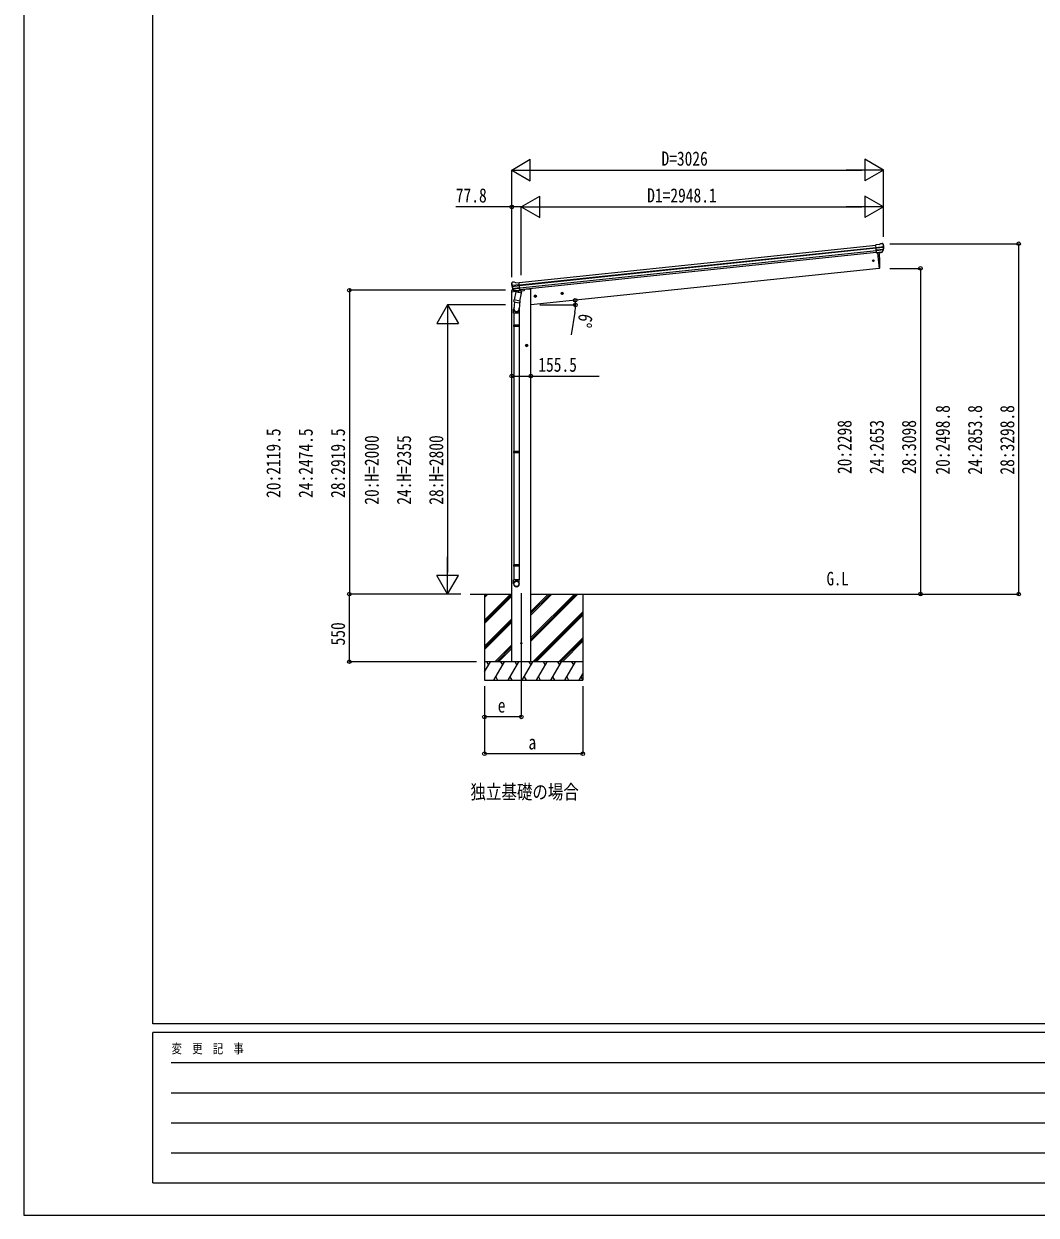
# Model space of a CAD drawing. Units: millimetres, scale not verified. Extents: x -14718 to 14718, y -10395 to 10395.
# Drawn here: x -14718 to -6476, y -10395 to -693 of the extents above; entities that cross this region are included whole.
import ezdxf
from ezdxf.enums import TextEntityAlignment as Align

# ---------------------------------------------------------------- set-up
doc = ezdxf.new("R2010")
doc.units = ezdxf.units.MM
doc.header["$LTSCALE"] = 40
for name, color, linetype in [('0-2_USER1', 3, 'Continuous'), ('0-3_YKK_12', 2, 'Continuous'), ('0-4_YKK_13', 4, 'Continuous'), ('0-5_YKK_A1', 4, 'Continuous'), ('0-6_YKK_D', 6, 'Continuous'), ('0-7_YKK_ZWAK', 7, 'Continuous')]:
    doc.layers.add(name, color=color, linetype=linetype)
doc.styles.add('ＭＳ ゴシック', font='')
doc.styles.get('ＭＳ ゴシック').set_extended_font_data('MS Gothic')

msp = doc.modelspace()

# ---------------------------------------------------------------- linework, layer by layer
at = {"layer": '0-3_YKK_12'}
msp.add_line((-10667.43, -5328.29), (-10667.43, -6087.5), dxfattribs=at)
at = {"layer": '0-4_YKK_13'}
for p, q in [((-7754.88, -2490.49), (-7781.4, -2493.27)), ((-7774.61, -2557.83), (-7781.4, -2493.27)), ((-7779.24, -2513.8), (-7719.5, -2507.52)), ((-7719.02, -2513.39), (-7778.62, -2519.66)), ((-7728.56, -2481.69), (-7728.56, -2481.69)), ((-7724.89, -2482.77), (-7724.9, -2482.77)), ((-7724.89, -2482.77), (-7720.57, -2486.27)), ((-7720.57, -2486.27), (-7719.71, -2486.97)), ((-7718.32, -2490.67), (-7718.63, -2488.82)), ((-7719.86, -2530.15), (-7776.89, -2536.14)), ((-7721.25, -2534.81), (-7776.42, -2540.61)), ((-7731.26, -2553.04), (-7774.64, -2557.6)), ((-7774.61, -2557.83), (-7764.67, -2556.78)), ((-7767.73, -2557.1), (-7754.34, -2684.49)), ((-7764.67, -2556.78), (-7764.4, -2556.85)), ((-7764.4, -2556.85), (-7739.06, -2554.18)), ((-7739.06, -2554.18), (-7738.81, -2554.06)), ((-7738.81, -2554.06), (-7731.12, -2553.26)), ((-7729.81, -2551.39), (-7720.36, -2533.09)), ((-7728.76, -2551.82), (-7718.63, -2533.56)), ((-7754.34, -2684.49), (-7752.29, -2684.21)), ((-10747.72, -2809.07), (-10747.8, -2807.2)), ((-10746.43, -2804.3), (-10747.13, -2805.16)), ((-10742.93, -2799.98), (-10746.43, -2804.3)), ((-10742.93, -2799.98), (-10742.93, -2799.98)), ((-10739.58, -2798.16), (-10739.57, -2798.16)), ((-10712, -2801.29), (-10685.48, -2798.51)), ((-10678.7, -2863.06), (-10685.48, -2798.51)), ((-10747.43, -2867.66), (-10748.33, -2874.49)), ((-10748.33, -2874.49), (-10714.6, -2870.95)), ((-10727.92, -2863.3), (-10744.77, -2865.07)), ((-10683.32, -2819.04), (-10743.06, -2825.31)), ((-10742.31, -2831.15), (-10682.71, -2824.89)), ((-10724.8, -2866.71), (-10738.5, -2850.96)), ((-10738.01, -2847.37), (-10680.98, -2841.37)), ((-10723.86, -2866.07), (-10736.91, -2850.14)), ((-10735.68, -2851.64), (-10680.51, -2845.84)), ((-10711.36, -2876), (-10724.72, -2941.65)), ((-10714.5, -2866.82), (-10722.19, -2867.63)), ((-10722.1, -2867.39), (-10678.72, -2862.83)), ((-10721.35, -2867.63), (-10719.78, -2867.47)), ((-10719.78, -2867.47), (-10682.24, -2863.52)), ((-10717.99, -2867.93), (-10718.14, -2868.66)), ((-10717.52, -2869.79), (-10692.77, -2879.54)), ((-10714.23, -2866.89), (-10714.5, -2866.82)), ((-10688.9, -2864.22), (-10714.23, -2866.89)), ((-10666.48, -2885.13), (-10711.36, -2876)), ((-10709.19, -2873.08), (-10709.85, -2876.31)), ((-10688.38, -2864.55), (-10691.3, -2878.9)), ((-10688.64, -2864.1), (-10688.9, -2864.22)), ((-10678.7, -2863.06), (-10688.64, -2864.1)), ((-10682.24, -2863.52), (-10680.68, -2863.36)), ((-10679.84, -2950.78), (-10666.48, -2885.13)), ((-10678.86, -2861.48), (-10677.94, -2861.66)), ((-10677.94, -2861.66), (-10666.74, -2878.59)), ((-10674.58, -2866.74), (-10645.31, -2863.66)), ((-10666.74, -2878.59), (-10668, -2884.82)), ((-10640.45, -2856.11), (-10640.88, -2859.34)), ((-10722.31, -2956.94), (-10727.87, -3012.66)), ((-10727.2, -2953.9), (-10724.71, -2941.65)), ((-10726.99, -2955.3), (-10726.99, -2955.3)), ((-10725.65, -2956.26), (-10684.69, -2964.59)), ((-10679.84, -2950.78), (-10724.72, -2941.65)), ((-10679.41, -2948.64), (-10686.06, -3016.39)), ((-10679.85, -2950.78), (-10682.39, -2963.25)), ((-10730.02, -3049.82), (-10730.02, -3015.47)), ((-10684.02, -3049.82), (-10730.02, -3049.82)), ((-10728.02, -3049.82), (-10728.02, -3146.57)), ((-10686.02, -3049.82), (-10686.02, -3146.57)), ((-10684.02, -3015.17), (-10684.02, -3049.82)), ((-10730.02, -3148.57), (-10729.02, -3146.57)), ((-10684.02, -3148.57), (-10730.02, -3148.57)), ((-10684.02, -3156.57), (-10730.02, -3156.57)), ((-10685.02, -3146.57), (-10729.02, -3146.57)), ((-10685.02, -3158.57), (-10729.02, -3158.57)), ((-10728.02, -3158.57), (-10728.02, -4175.25)), ((-10686.02, -3158.57), (-10686.02, -4175.25)), ((-10684.02, -3148.57), (-10685.02, -3146.57)), ((-10684.02, -3156.57), (-10685.02, -3158.57)), ((-10684.02, -3148.57), (-10684.02, -3156.57)), ((-10730.02, -4177.25), (-10729.02, -4175.25)), ((-10684.02, -4177.25), (-10730.02, -4177.25)), ((-10684.02, -4185.25), (-10730.02, -4185.25)), ((-10685.02, -4175.25), (-10729.02, -4175.25)), ((-10685.02, -4187.25), (-10729.02, -4187.25)), ((-10728.02, -4187.25), (-10728.02, -5097.94)), ((-10686.02, -4187.25), (-10686.02, -5097.94)), ((-10684.02, -4177.25), (-10685.02, -4175.25)), ((-10684.02, -4185.25), (-10685.02, -4187.25)), ((-10684.02, -4177.25), (-10684.02, -4185.25)), ((-10730.02, -5099.94), (-10729.02, -5097.94)), ((-10684.02, -5099.94), (-10730.02, -5099.94)), ((-10684.02, -5107.94), (-10730.02, -5107.94)), ((-10685.02, -5097.94), (-10729.02, -5097.94)), ((-10685.02, -5109.94), (-10729.02, -5109.94)), ((-10728.02, -5109.94), (-10728.02, -5219.94)), ((-10686.02, -5109.94), (-10686.02, -5219.94)), ((-10684.02, -5099.94), (-10685.02, -5097.94)), ((-10684.02, -5107.94), (-10685.02, -5109.94)), ((-10684.02, -5099.94), (-10684.02, -5107.94)), ((-10730.02, -5254.08), (-10730.02, -5219.94)), ((-10684.02, -5219.94), (-10730.02, -5219.94)), ((-10684.02, -5254.08), (-10684.02, -5219.94))]:
    msp.add_line(p, q, dxfattribs=at)
for points in [[(-7754.88, -2490.49), (-7743.28, -2483.52), (-7743.28, -2483.52)], [(-7742.05, -2483.11), (-7742.05, -2483.11), (-7728.56, -2481.69)], [(-10726.09, -2796.74), (-10726.09, -2796.74), (-10739.57, -2798.16)], [(-10712, -2801.29), (-10724.8, -2796.89), (-10724.8, -2796.89)], [(-10730.02, -3148.57), (-10730.02, -3156.57), (-10729.02, -3158.57)], [(-10730.02, -4177.25), (-10730.02, -4185.25), (-10729.02, -4187.25)], [(-10730.02, -5099.94), (-10730.02, -5107.94), (-10729.02, -5109.94)]]:
    msp.add_lwpolyline(points, dxfattribs=at)
for centre, radius in [((-7801.14, -2621.94), 6.5), ((-10667.43, -5737.5), 4.5)]:
    msp.add_circle(centre, radius, dxfattribs=at)
for centre, radius, start, end in [((-7741.73, -2486.09), 3, 96.02369, 120.97631), ((-7728.04, -2486.66), 5, 51.04426, 95.95574), ((-7911.88, -2512.32), 192.44, 1.4271, 6.57578), ((-7919.22, -2511.78), 200.2, 354.20009, 359.53883), ((-7674.23, -2505.41), 45.32, 182.67122, 185.64518), ((-7718.84, -2514.73), 1.35, 95.1605, 97.91927), ((-7716.23, -2513.17), 2.74, 179.02151, 184.43412), ((-7919.22, -2511.78), 202, 354.13916, 6), ((-8648.95, -2644.29), 900, 357.63919, 5.64987), ((-7731.37, -2550.36), 2.99, 285.2717, 331.00739), ((-7723.02, -2531.71), 3, 332.69111, 354.20009), ((-7721.26, -2532.1), 3, 331, 354.13916), ((-7752.71, -2681.23), 3, 278, 357.63919), ((-10546.83, -2787.95), 202, 186, 197.86084), ((-10553.89, -2790), 192.44, 185.42422, 190.5729), ((-10739.05, -2803.13), 5, 96.04426, 140.95574), ((-10725.78, -2799.72), 3, 71.02369, 95.97631), ((-10744.45, -2868.05), 3, 96, 172.5), ((-10787.78, -2832.66), 45.32, 6.35482, 9.32878), ((-10745.09, -2831.52), 2.74, 7.56588, 12.97849), ((-10742.22, -2832.5), 1.35, 94.08073, 96.8395), ((-10546.83, -2787.95), 200.2, 192.46117, 197.79991), ((-10736.23, -2848.99), 3, 197.86084, 221), ((-10734.59, -2848.24), 3, 197.79991, 219.30889), ((-10722.54, -2864.75), 2.99, 220.99261, 266.7283), ((-10721.4, -2867.14), 0.5, 240.73754, 276), ((-10718.48, -2867.83), 0.5, 348.5, 96), ((-10717.16, -2868.86), 1, 168.5, 248.5), ((-10692.3, -2878.63), 1.03, 242.53897, 344.46569), ((-10687.8, -2864.71), 0.604, 93.09842, 164.70595), ((-10680.73, -2862.86), 0.5, 276, 311.26246), ((-10645.84, -2858.69), 5, 276, 352.5), ((-10725.3, -2954.32), 1.95, 167.54017, 209.97766), ((-10725.25, -2954.3), 2, 209.90962, 258.5), ((-10684.29, -2962.63), 2, 258.5, 341.96843), ((-10700.02, -3015.47), 30, 177.45142, 180)]:
    msp.add_arc(centre, radius, start, end, dxfattribs=at)
for centre, major_axis, ratio, start_param, end_param in [((-7720.59, -2490.27), (-0.87, 5.91), 0.020485, 0.671432, 1.5691306), ((-7725.98, -2485.75), (5.88, -1.31), 0.24881, 0.460585, 0.4641038), ((-7721.6, -2489.3), (-2.34, 1.9), 0.995767, 3.9859716, 4.712389), ((-7916.91, -2533.73), (-20.92, 199.05), 0.994373, 4.7113789, 4.7277536), ((-7731.57, -2550.06), (-0.11, 3), 0.642905, 3.2459383, 4.203928), ((-7731.44, -2550.27), (1.66, -2.51), 0.997631, 5.8041905, 5.8929484), ((-7731.51, -2550.16), (3.53, -2.11), 0.650902, 5.2561448, 5.3289554), ((-7729.14, -2549.81), (1.08, 3.13), 0.040856, 2.1135035, 2.1416249), ((-10744.8, -2807.05), (1.9, 2.34), 0.995767, 1.5707963, 2.2972137), ((-10741.25, -2802.67), (-5.48, -2.51), 0.24881, 5.8190815, 5.8226003), ((-10745.59, -2808.21), (-0.38, 5.97), 0.020485, 4.7140547, 5.6117533), ((-10544.52, -2809.9), (-20.92, 199.05), 0.994373, 1.5554317, 1.5718064), ((-10724.84, -2864.67), (-1.71, 2.84), 0.040856, 4.1415604, 4.1696818), ((-10722.41, -2864.41), (-0.51, 2.96), 0.642905, 2.0792573, 3.037247), ((-10722.45, -2864.52), (-3.02, -2.79), 0.650902, 0.9542299, 1.0270405), ((-10722.5, -2864.64), (-1.1, -2.8), 0.997631, 0.3902369, 0.4789948), ((-10707.02, -3015.17), (23, 0), 0.996195, 2.621936, 6.6074797), ((-10707.02, -3015.17), (21, 0), 0.996195, 3.0215498, 6.2247991), ((-10707.02, -5252.34), (-23, 0), 0.996195, 3.1415927, 6.2831853), ((-10707.02, -5254.08), (-23, 0), 0.996195, 3.1415927, 6.2831853), ((-10707.02, -5254.08), (0, -23.43), 0.981806, 4.712389, 7.8539816)]:
    msp.add_ellipse(centre, major_axis=major_axis, ratio=ratio, start_param=start_param, end_param=end_param, dxfattribs=at)
msp.add_ellipse((-10707.02, -5254.08), major_axis=(21, 0), ratio=0.996195, dxfattribs=at)
at = {"layer": '0-5_YKK_A1'}
for p, q in [((-10685.27, -2800.5), (-7781.19, -2495.26)), ((-10683.29, -2819.39), (-7779.2, -2514.16)), ((-10682.86, -2823.57), (-7778.76, -2518.34)), ((-10680.76, -2843.43), (-7776.68, -2538.2)), ((-7774.92, -2554.93), (-10679, -2860.17)), ((-7767.73, -2557.1), (-7754.34, -2684.49)), ((-7754.34, -2684.49), (-10590.18, -2982.55)), ((-10745.18, -5887.5), (-10745.18, -2874.16)), ((-10543.53, -2910.28), (-10563.42, -2912.37)), ((-10554.26, -2903.86), (-10560.33, -2908.27)), ((-10560.33, -2908.27), (-10559.55, -2915.74)), ((-10552.43, -2921.27), (-10554.52, -2901.38)), ((-10547.4, -2906.91), (-10554.26, -2903.86)), ((-10324.74, -2887.28), (-10344.63, -2889.37)), ((-10335.47, -2880.86), (-10341.54, -2885.28)), ((-10341.54, -2885.28), (-10340.75, -2892.74)), ((-10340.75, -2892.74), (-10333.9, -2895.79)), ((-10333.64, -2898.27), (-10335.73, -2878.38)), ((-10328.61, -2883.92), (-10335.47, -2880.86)), ((-10559.55, -2915.74), (-10552.69, -2918.79)), ((-10613.69, -3312.05), (-10633.69, -3312.05)), ((-10623.69, -3304.55), (-10630.19, -3308.3)), ((-10630.19, -3308.3), (-10630.19, -3315.8)), ((-10630.19, -3315.8), (-10623.69, -3319.56)), ((-10623.69, -3322.05), (-10623.69, -3302.05)), ((-10617.19, -3308.3), (-10623.69, -3304.55)), ((-11083.62, -5337.5), (-10745.18, -5337.5)), ((-10967.43, -5337.5), (-10967.43, -6037.5)), ((-10967.43, -5548.73), (-10756.2, -5337.5)), ((-10967.43, -5364.88), (-10940.05, -5337.5)), ((-10967.43, -5350.74), (-10954.19, -5337.5)), ((-10967.43, -5562.87), (-10745.18, -5340.62)), ((-10967.43, -5577.01), (-10745.18, -5354.76)), ((-10589.68, -5337.5), (-7758.11, -5337.5)), ((-10589.68, -5719.76), (-10207.42, -5337.5)), ((-10589.68, -5691.48), (-10235.7, -5337.5)), ((-10589.68, -5705.62), (-10221.56, -5337.5)), ((-10589.68, -5507.63), (-10419.55, -5337.5)), ((-10589.68, -5493.49), (-10433.69, -5337.5)), ((-10589.68, -5479.35), (-10447.83, -5337.5)), ((-10167.43, -5337.5), (-10167.43, -6037.5)), ((-10573.57, -5887.5), (-10167.43, -5481.36)), ((-10559.43, -5887.5), (-10167.43, -5495.5)), ((-10545.29, -5887.5), (-10167.43, -5509.65)), ((-10967.43, -5760.86), (-10745.18, -5538.61)), ((-10967.43, -5775), (-10745.18, -5552.75)), ((-10967.43, -5789.14), (-10745.18, -5566.89)), ((-10361.44, -5887.5), (-10167.43, -5693.49)), ((-10347.3, -5887.5), (-10167.43, -5707.63)), ((-10333.15, -5887.5), (-10167.43, -5721.78)), ((-10881.94, -5887.5), (-10745.18, -5750.74)), ((-10867.8, -5887.5), (-10745.18, -5764.88)), ((-10853.65, -5887.5), (-10745.18, -5779.03)), ((-10167.43, -5887.5), (-10967.43, -5887.5)), ((-10967.43, -5971.33), (-10919.03, -5887.5)), ((-10934.03, -5913.48), (-10949.03, -5887.5)), ((-10890.16, -6037.5), (-10803.56, -5887.5)), ((-10818.56, -5913.48), (-10833.56, -5887.5)), ((-10774.69, -6037.5), (-10688.09, -5887.5)), ((-10703.09, -5913.48), (-10718.09, -5887.5)), ((-10659.22, -6037.5), (-10572.62, -5887.5)), ((-10587.62, -5913.48), (-10602.62, -5887.5)), ((-10543.75, -6037.5), (-10457.15, -5887.5)), ((-10472.15, -5913.48), (-10487.15, -5887.5)), ((-10428.28, -6037.5), (-10341.68, -5887.5)), ((-10371.68, -5887.5), (-10356.68, -5913.48)), ((-10312.81, -6037.5), (-10226.21, -5887.5)), ((-10241.21, -5913.48), (-10256.21, -5887.5)), ((-10875.17, -6011.52), (-10860.17, -6037.5)), ((-10759.69, -6011.52), (-10744.69, -6037.5)), ((-10644.22, -6011.52), (-10629.23, -6037.5)), ((-10528.75, -6011.52), (-10513.76, -6037.5)), ((-10413.28, -6011.52), (-10398.29, -6037.5)), ((-10297.81, -6011.52), (-10282.82, -6037.5)), ((-10197.34, -6037.5), (-10167.43, -5985.69)), ((-10182.34, -6011.52), (-10167.43, -6037.35)), ((-10967.43, -6037.5), (-10167.43, -6037.5))]:
    msp.add_line(p, q, dxfattribs=at)
for points in [[(-10589.68, -5887.5), (-10589.68, -2853.5), (-10609.68, -2853.5), (-10640.54, -2856.74)], [(-10552.69, -2918.79), (-10546.62, -2914.38), (-10547.4, -2906.91)], [(-10333.9, -2895.79), (-10327.82, -2891.38), (-10328.61, -2883.92)], [(-10623.69, -3319.56), (-10617.19, -3315.8), (-10617.19, -3308.3)]]:
    msp.add_lwpolyline(points, dxfattribs=at)
for centre, radius in [((-10553.48, -2911.33), 8.5), ((-10553.48, -2911.33), 7.7), ((-10553.48, -2911.33), 6.5), ((-10334.68, -2888.33), 8.5), ((-10334.68, -2888.33), 7.7), ((-10334.68, -2888.33), 6.5), ((-10623.69, -3312.05), 8.5), ((-10623.69, -3312.05), 7.7), ((-10623.69, -3312.05), 6.5)]:
    msp.add_circle(centre, radius, dxfattribs=at)
at = {"layer": '0-6_YKK_D'}
for p, q in [((-10745.68, -1883.67), (-10594.13, -1796.17)), ((-10594.13, -1971.17), (-10594.13, -1796.17)), ((-7719.3, -1883.67), (-7870.85, -1796.17)), ((-7870.85, -1796.17), (-7870.85, -1971.17)), ((-10745.68, -2746.52), (-10745.68, -1882.67)), ((-10745.68, -1883.67), (-10594.13, -1971.17)), ((-10745.68, -1883.67), (-10442.57, -1883.67)), ((-10570.68, -1883.67), (-7894.3, -1883.67)), ((-7719.3, -1883.67), (-8022.41, -1883.67)), ((-7719.3, -1883.67), (-7870.85, -1971.17)), ((-7719.3, -2428.35), (-7719.3, -1882.67)), ((-10667.43, -2183.67), (-10515.88, -2096.17)), ((-10515.88, -2271.17), (-10515.88, -2096.17)), ((-7719.3, -2183.67), (-7870.85, -2096.17)), ((-7870.85, -2096.17), (-7870.85, -2271.17)), ((-10745.18, -2756.52), (-10745.18, -2182.67)), ((-10667.43, -2740.18), (-10667.43, -2182.67)), ((-10667.43, -2740.18), (-10667.43, -2182.67)), ((-10667.43, -2183.67), (-10515.88, -2271.17)), ((-10667.43, -2183.67), (-10364.32, -2183.67)), ((-10492.43, -2183.67), (-7894.3, -2183.67)), ((-7719.3, -2183.67), (-8022.41, -2183.67)), ((-7719.3, -2183.67), (-7870.85, -2271.17)), ((-7719.3, -2428.35), (-7719.3, -2182.67)), ((-7668.47, -2483.67), (-6617.47, -2483.67)), ((-6618.47, -5337.5), (-6618.47, -2483.67)), ((-7668.47, -2684.49), (-7417.47, -2684.49)), ((-7418.47, -2684.49), (-7418.47, -5337.5)), ((-10795.68, -2863.01), (-12068.43, -2863.01)), ((-12067.43, -2863.01), (-12067.43, -5337.5)), ((-11267.43, -2982.5), (-11354.93, -3134.05)), ((-10795.68, -2982.5), (-11268.43, -2982.5)), ((-11267.43, -2982.5), (-11179.93, -3134.05)), ((-11267.43, -2982.5), (-11267.43, -3285.61)), ((-10515.82, -2982.55), (-10225.49, -2982.55)), ((-10231.36, -3041.85), (-10261.82, -3226.15)), ((-11354.93, -3134.05), (-11179.93, -3134.05)), ((-11267.43, -3157.5), (-11267.43, -5162.5)), ((-11267.43, -5337.5), (-11267.43, -5034.39)), ((-11267.43, -5337.5), (-11354.93, -5185.95)), ((-11179.93, -5185.95), (-11354.93, -5185.95)), ((-11267.43, -5337.5), (-11179.93, -5185.95)), ((-11160.95, -5337.5), (-12068.43, -5337.5)), ((-11324.47, -5337.5), (-12068.43, -5337.5)), ((-12067.43, -5887.5), (-12067.43, -5337.5)), ((-11160.95, -5337.5), (-11268.43, -5337.5)), ((-7757.11, -5337.5), (-7417.47, -5337.5)), ((-7757.11, -5337.5), (-6617.47, -5337.5)), ((-11033.12, -5887.5), (-12068.43, -5887.5)), ((-10967.43, -6087.5), (-10967.43, -6338.5)), ((-10967.43, -6087.5), (-10967.43, -6638.5)), ((-10667.43, -6088.5), (-10667.43, -6338.5)), ((-10167.35, -6087.5), (-10167.35, -6638.5)), ((-10667.43, -6337.5), (-10967.43, -6337.5)), ((-10167.35, -6637.5), (-10967.43, -6637.5))]:
    msp.add_line(p, q, dxfattribs=at)
for points in [[(-10667.43, -2183.67), (-10745.18, -2183.67), (-11201.48, -2183.67)], [(-10745.18, -3562.05), (-10589.68, -3562.05), (-10032.58, -3562.05)]]:
    msp.add_lwpolyline(points, dxfattribs=at)
for centre in [(-10745.18, -2183.67), (-6618.47, -2483.67), (-7418.47, -2684.49), (-12067.43, -2863.01), (-10228.49, -2944.54), (-10226.49, -2982.55), (-10745.18, -3562.05), (-10589.68, -3562.05), (-12067.43, -5337.5), (-12067.43, -5337.5), (-7418.47, -5337.5), (-6618.47, -5337.5), (-12067.43, -5887.5), (-10967.43, -6337.5), (-10667.43, -6337.5), (-10967.43, -6637.5), (-10167.35, -6637.5)]:
    msp.add_circle(centre, 14.88, dxfattribs=at)
for start, end in [(350.6158, 360), (360, 6)]:
    msp.add_arc((-10590.18, -2982.55), 363.69, start, end, dxfattribs=at)
at = {"layer": '0-7_YKK_ZWAK'}
for p, q in [((-13667.43, -8837.5), (-13667.43, 9712.5)), ((13632.57, -8837.5), (-13667.43, -8837.5)), ((-4567.43, -8907.5), (-13667.43, -8907.5)), ((-13667.43, -10132.5), (-13667.43, -8907.5)), ((-13518.68, -9152.5), (-4742.43, -9152.5)), ((-13518.68, -9397.5), (-4742.43, -9397.5)), ((-13518.68, -9642.5), (-4742.43, -9642.5)), ((-13518.68, -9887.5), (-4742.43, -9887.5)), ((-13667.43, -10132.5), (-4567.43, -10132.5))]:
    msp.add_line(p, q, dxfattribs=at)
msp.add_lwpolyline([(-14717.5, -10395), (14717.5, -10395), (14717.5, 10395), (-14717.5, 10395)], close=True, dxfattribs=at)

# ---------------------------------------------------------------- texts
at = {"layer": '0-2_USER1', "style": 'ＭＳ ゴシック', "width": 0.8}
for s, height, p in [('G.L', 110, (-8182.36, -5299.08)), ('独立基礎の場合', 115.5, (-11081.58, -7040.52))]:
    msp.add_text(s, height=height, dxfattribs=at).set_placement(p, align=Align.BOTTOM_LEFT)
at = {"layer": '0-6_YKK_D', "style": 'ＭＳ ゴシック', "width": 0.8}
for s, p in [('D=3026', (-9526.49, -1882.67)), ('77.8', (-11200.48, -2182.67)), ('D1=2948.1', (-9642.76, -2182.67)), ('155.5', (-10529.18, -3561.05)), ('e', (-10859.43, -6336.5)), ('a', (-10609.39, -6636.5))]:
    msp.add_text(s, height=115.5, dxfattribs=at).set_placement(p, align=Align.BOTTOM_LEFT)
for s, rotation, p in [('6°', 260.616, (-10230.54, -3043)), ('20:2498.8', 90, (-7144.47, -4364.18)), ('24:2853.8', 90, (-6881.97, -4364.18)), ('28:3298.8', 90, (-6619.47, -4364.18)), ('20:2298', 90, (-7944.47, -4359.6)), ('24:2653', 90, (-7681.97, -4359.6)), ('28:3098', 90, (-7419.47, -4359.6)), ('20:2119.5', 90, (-12593.43, -4553.86)), ('24:2474.5', 90, (-12330.93, -4553.86)), ('28:2919.5', 90, (-12068.43, -4553.86)), ('20:H=2000', 90, (-11793.43, -4609.4)), ('24:H=2355', 90, (-11530.93, -4609.4)), ('28:H=2800', 90, (-11268.43, -4609.4)), ('550', 90, (-12068.43, -5755.3))]:
    msp.add_text(s, height=115.5, rotation=rotation, dxfattribs=at).set_placement(p, align=Align.BOTTOM_LEFT)
at = {"layer": '0-7_YKK_ZWAK', "style": 'ＭＳ ゴシック', "width": 0.8}
msp.add_text('変  更  記  事', height=76.98, dxfattribs=at).set_placement((-13514.59, -9100), align=Align.BOTTOM_LEFT)

doc.saveas('drawing.dxf')
